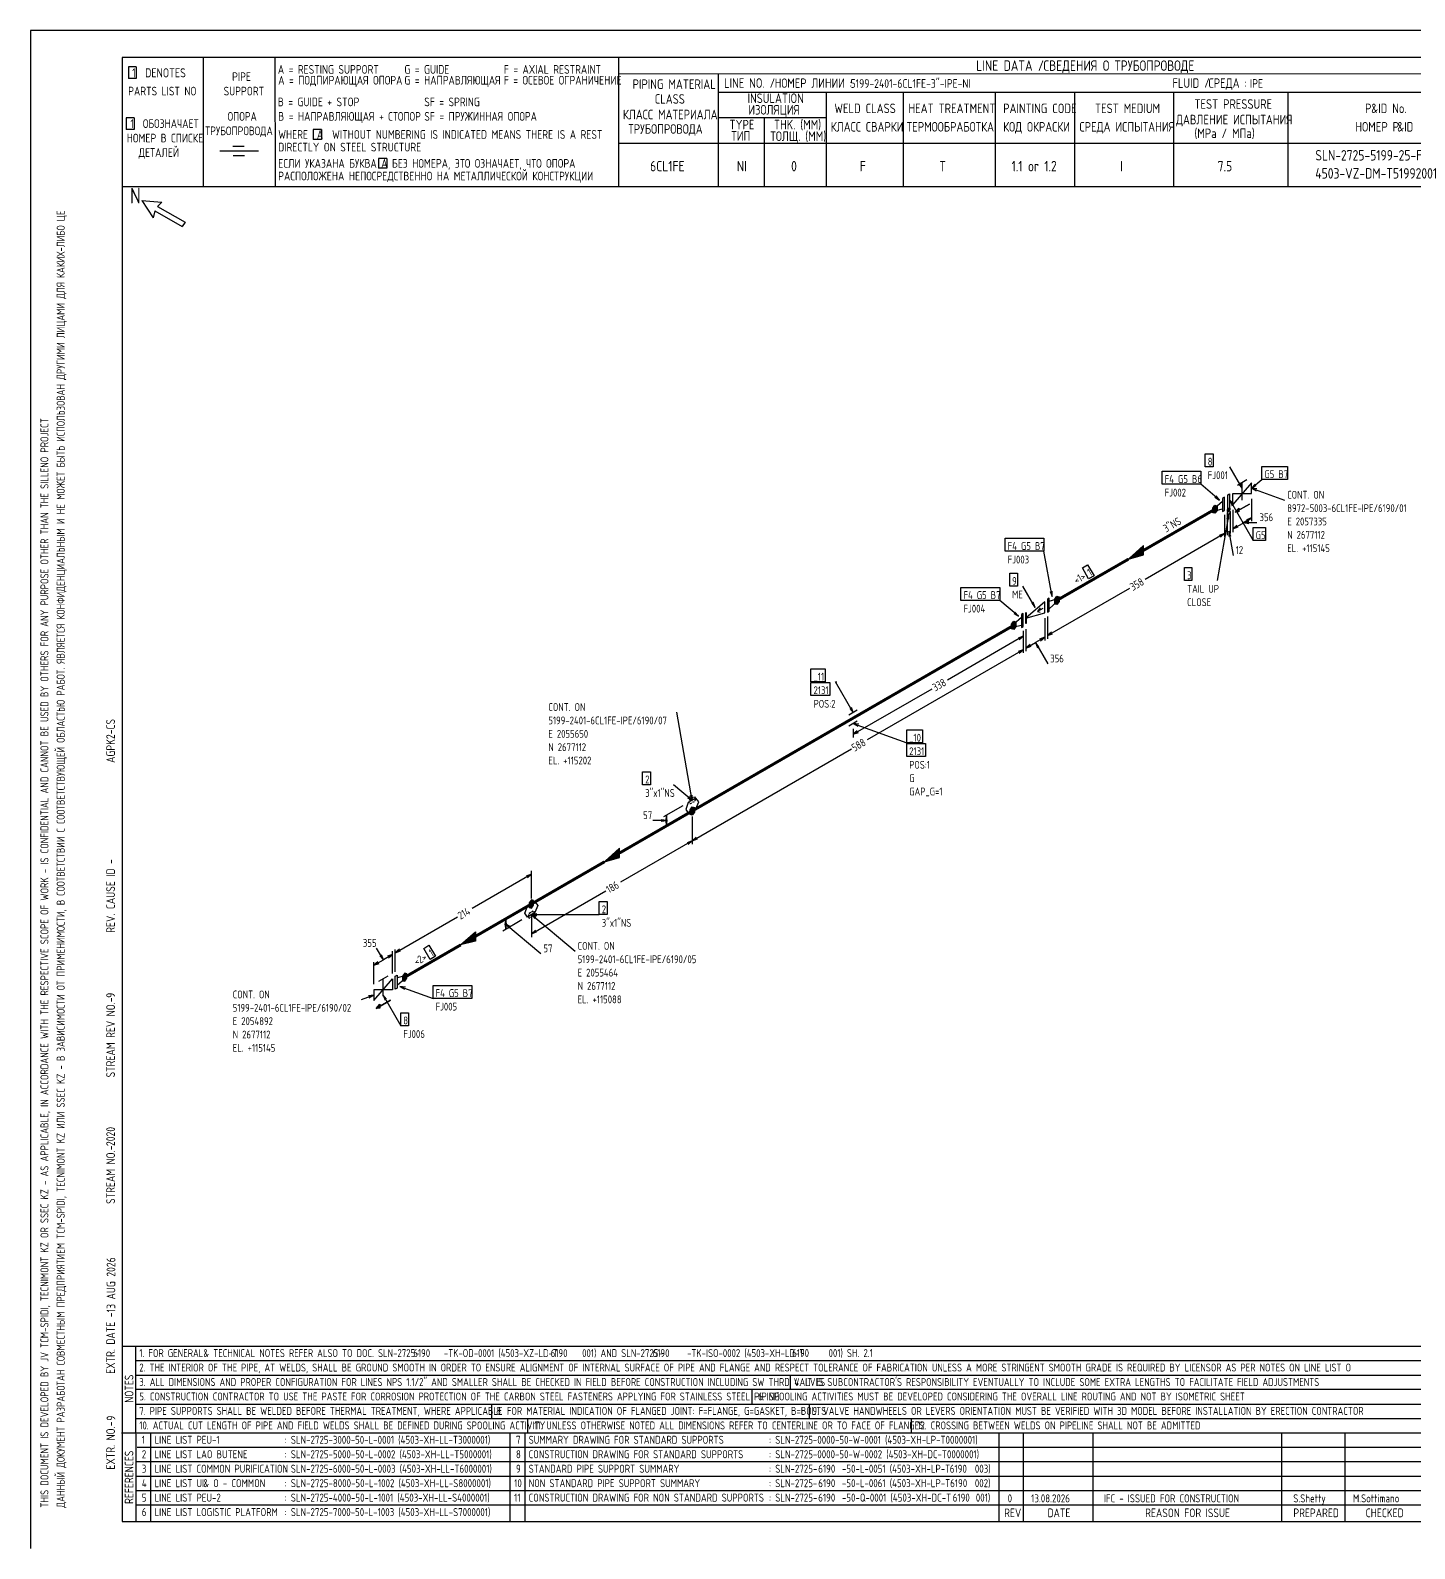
# Model space of a CAD drawing. Extents: x -1005 to 594, y -998 to 420.
# Drawn here: x 0 to 382.9, y 0 to 420 of the extents above; entities that cross this region are included whole.
import ezdxf

# ---------------------------------------------------------------- set-up
doc = ezdxf.new("R2010")
doc.units = 0
doc.linetypes.add('GT100', pattern=[0.8, 0.533333, -0.266667])
doc.styles.add('TTFN17', font='GOST type A')

msp = doc.modelspace()

# ---------------------------------------------------------------- linework, layer by layer
at = {"layer": 'GT_1', "flags": 128}
for points in [[(0, 420), (0, 0)], [(594, 420), (0, 420)], [(589.1, 412.5), (25.4, 412.5)], [(25.4, 412.5), (25.4, 7.5)], [(47.8, 412.5), (47.8, 376.7)], [(67.6, 412.5), (67.7, 376.7)], [(162.7, 412.5), (162.7, 376.7)], [(29.3, 409.9), (27.1, 409.9)], [(27.1, 409.9), (27.1, 406.7)], [(29.3, 409.9), (29.3, 406.7)], [(589.1, 408), (162.7, 407.9)], [(190.3, 407.8), (190.3, 376.7)], [(29.3, 406.7), (27.1, 406.7)], [(190.3, 402.9), (402.7, 402.9)], [(220.1, 402.9), (220.1, 376.7)], [(241.4, 402.9), (241.4, 376.8)], [(266.9, 402.9), (266.9, 376.7)], [(288.8, 402.9), (288.8, 376.7)], [(316.2, 402.9), (316.2, 376.7)], [(347.8, 402.9), (347.8, 376.8)], [(28.7, 395.8), (26.5, 395.8)], [(26.5, 395.8), (26.5, 392.6)], [(28.7, 395.8), (28.7, 392.6)], [(219.9, 395.8), (190.3, 395.8)], [(203, 395.8), (203, 376.7)], [(28.7, 392.6), (26.5, 392.6)], [(80.5, 392.6), (78.2, 392.6)], [(78.2, 392.6), (78.2, 389.8)], [(80.5, 392.6), (80.5, 389.8)], [(63.1, 386.6), (52.4, 386.6)], [(59.1, 387.9), (56, 387.9)], [(80.5, 389.8), (78.2, 389.8)], [(230.2, 388.7), (162.7, 388.7)], [(402.7, 388.7), (226.9, 388.7)], [(59.2, 385.3), (56.1, 385.3)], [(98.6, 384.6), (96.3, 384.6)], [(96.3, 384.6), (96.3, 381.9)], [(98.6, 384.6), (98.6, 381.9)], [(98.6, 381.9), (96.3, 381.9)], [(402.7, 376.7), (25.4, 376.7)], [(30.8, 372.9), (34, 368.1)], [(30.8, 372.9), (36.4, 372.5)], [(34.4, 370.1), (34, 368.1)], [(34.4, 370.1), (42, 365.7)], [(36.4, 372.5), (35.2, 371.3)], [(35.2, 371.3), (42.8, 366.9)], [(42.8, 366.9), (42, 365.7)], [(324.975, 302.825), (327.15, 302.825), (327.15, 299.225), (324.975, 299.225), (324.975, 302.825)], [(335.175, 293.375), (331.8, 299.225)], [(340.65, 299.375), (347.775, 299.375), (347.775, 295.775), (340.65, 295.775), (340.65, 299.375)], [(313.05, 298.025), (323.775, 298.025), (323.775, 294.425), (313.05, 294.425), (313.05, 298.025)], [(328.95, 290.075), (323.775, 294.425)], [(337.8, 293.375), (337.8, 294.875), (332.625, 288.875), (332.625, 291.875), (337.8, 291.875), (337.8, 293.375)], [(336.525, 295.625), (333.9, 294.125)], [(334.2, 294.5), (335.175, 293.375), (334.65, 294.8)], [(335.175, 290.075), (335.175, 294.875)], [(337.8, 293.375), (340.65, 295.775)], [(338.775, 294.5), (337.8, 293.375), (339.075, 294.125)], [(327.675, 290.825), (328.95, 290.075), (327.975, 291.2)], [(330.3, 289.025), (330.3, 290.825), (329.775, 290.525), (329.775, 286.925), (330.3, 287.225), (330.3, 289.025)], [(331.5, 287.75), (331.2, 287.6), (331.2, 291.5), (331.725, 291.8), (331.725, 287.9), (331.5, 287.75), (331.2, 287.525), (331.05, 287.375), (331.05, 287.075), (331.05, 286.925), (331.2, 286.925), (331.5, 287), (331.725, 287.225), (331.875, 287.45), (331.875, 287.6), (331.875, 287.825), (331.725, 287.825), (331.5, 287.75), (331.5, 287)], [(332.85, 288.8), (331.875, 289.925), (332.4, 288.5)], [(331.875, 289.925), (338.25, 278.9)], [(339.3, 293.15), (337.8, 293.375), (339.075, 292.625)], [(337.8, 293.375), (346.95, 290.075)], [(337.8, 290.375), (337.8, 284.225)], [(327.075, 287.825), (327.675, 288.65), (328.275, 288.5), (328.275, 287.225), (327.675, 286.4), (327.075, 286.55), (327.075, 287.825)], [(327.075, 287.8), (328.275, 287.8)], [(327.075, 287.6), (328.275, 287.6)], [(327.075, 287.4), (328.275, 287.4)], [(327.075, 287.2), (328.257, 287.2)], [(327.075, 287), (328.111, 287)], [(327.075, 286.8), (327.966, 286.8)], [(327.075, 286.6), (327.82, 286.6)], [(327.202, 288), (328.275, 288)], [(327.348, 288.2), (328.275, 288.2)], [(327.493, 288.4), (328.275, 288.4)], [(329.775, 289.7), (327.675, 287.825), (327.675, 287.075), (329.775, 287.6)], [(331.5, 286.25), (328.275, 267.8)], [(330.3, 286.025), (330.3, 279.875)], [(331.5, 284.75), (331.5, 286.25), (330.975, 284.825)], [(331.05, 286.925), (331.875, 287.825)], [(331.875, 287.6), (331.05, 287.075)], [(331.05, 287.375), (331.875, 287.45)], [(331.5, 287), (331.2, 286.775), (331.05, 286.55), (331.05, 286.325), (331.05, 286.175), (331.2, 286.1), (331.5, 286.25), (331.725, 286.4), (331.875, 286.625), (331.875, 286.85), (331.875, 287), (331.725, 287.075), (331.5, 287)], [(331.05, 286.475), (331.05, 280.325)], [(331.725, 287.825), (331.2, 286.925)], [(331.725, 287.225), (331.2, 287.525)], [(331.875, 286.925), (331.875, 280.775)], [(332.625, 287.375), (332.625, 281.225)], [(337.2, 288.95), (333.225, 286.7), (334.275, 287.825), (334.275, 286.775), (333.225, 286.7), (337.2, 288.95)], [(332.025, 280.025), (331.5, 281.45), (331.5, 279.95)], [(331.5, 281.45), (332.7, 274.775)], [(332.625, 282.125), (335.25, 283.625)], [(333.75, 283.1), (332.625, 282.125), (334.05, 282.65)], [(337.8, 285.125), (335.25, 283.625)], [(337.05, 284.075), (335.55, 283.85), (337.05, 283.625)], [(335.55, 283.85), (339.3, 283.85)], [(336.675, 284.15), (337.8, 285.125), (336.375, 284.6)], [(338.25, 282.5), (341.625, 282.5), (341.625, 278.9), (338.25, 278.9), (338.25, 282.5)], [(269.625, 279.5), (280.35, 279.5), (280.35, 275.9), (269.625, 275.9), (269.625, 279.5)], [(307.875, 276.125), (307.875, 277.475), (303.75, 273.725), (307.875, 274.925), (307.875, 277.325), (304.125, 273.95), (307.875, 275), (307.875, 277.1), (304.575, 274.175), (307.875, 275.225), (307.875, 276.95), (304.95, 274.475), (307.875, 275.375), (307.875, 276.8), (305.325, 274.625), (307.875, 275.525), (307.875, 276.65), (305.775, 274.925), (307.875, 275.675), (307.875, 276.425), (306.075, 275.075), (307.875, 275.9), (307.875, 276.275), (306.525, 275.375), (307.875, 276.05), (307.875, 276.125), (303.75, 273.725)], [(330.3, 280.775), (308.325, 268.1)], [(329.175, 279.8), (330.3, 280.775), (328.875, 280.25)], [(282.6, 263.375), (280.35, 275.9)], [(270.9, 269.825), (273.075, 269.825), (273.075, 266.225), (270.9, 266.225), (270.9, 269.825)], [(291, 271.325), (292.425, 272.15), (294.225, 269.15), (292.725, 268.25), (291, 271.325)], [(319.275, 271.4), (321.3, 271.4), (321.3, 267.8), (319.275, 267.8), (319.275, 271.4)], [(257.4, 265.925), (268.125, 265.925), (268.125, 262.325), (257.4, 262.325), (257.4, 265.925)], [(277.95, 260.375), (274.575, 266.225)], [(281.325, 252.575), (304.125, 265.7)], [(282.075, 264.8), (282.6, 263.375), (282.6, 264.875)], [(273.3, 257.975), (268.125, 262.325)], [(280.575, 260.375), (280.575, 261.875), (275.4, 257.375), (275.4, 258.875), (275.475, 258.95), (275.475, 255.95), (275.4, 255.875), (275.4, 257.375), (280.575, 258.875), (280.575, 260.375)], [(276.975, 261.5), (277.95, 260.375), (277.425, 261.8)], [(281.85, 261.125), (281.85, 262.925), (281.325, 262.625), (281.325, 259.025), (281.85, 259.325), (281.85, 261.125)], [(281.85, 262.1), (283.95, 262.7), (283.95, 261.95), (281.85, 260)], [(283.35, 262.625), (283.95, 263.45), (284.55, 263.3), (284.55, 262.025), (283.95, 261.2), (283.35, 261.35), (283.35, 262.625)], [(283.35, 262.6), (284.55, 262.6)], [(283.35, 262.4), (284.55, 262.4)], [(283.35, 262.2), (284.55, 262.2)], [(283.35, 262), (284.532, 262)], [(283.35, 261.8), (284.386, 261.8)], [(283.35, 261.6), (284.241, 261.6)], [(283.35, 261.4), (284.095, 261.4)], [(283.477, 262.8), (284.55, 262.8)], [(283.623, 263), (284.55, 263)], [(283.768, 263.2), (284.55, 263.2)], [(271.425, 255.725), (272.025, 256.55), (272.625, 256.4), (272.625, 255.125), (272.025, 254.3), (271.425, 254.45), (271.425, 255.725)], [(271.916, 256.4), (272.625, 256.4)], [(272.025, 258.725), (273.3, 257.975), (272.325, 259.1)], [(274.125, 257.6), (272.025, 255.725), (272.025, 254.975), (274.125, 255.5)], [(274.65, 256.925), (274.65, 258.725), (274.125, 258.425), (274.125, 254.825), (274.65, 255.125), (274.65, 256.925)], [(279.3, 260.225), (278.625, 259.25), (279.3, 259.025)], [(280.05, 260.075), (278.625, 259.25)], [(280.575, 257.375), (280.575, 251.225)], [(281.325, 257.825), (281.325, 251.675)], [(274.65, 252.425), (253.65, 240.275)], [(271.425, 255.6), (272.625, 255.6)], [(271.425, 255.4), (272.625, 255.4)], [(271.425, 255.2), (272.625, 255.2)], [(271.425, 255), (272.534, 255)], [(271.425, 254.8), (272.389, 254.8)], [(271.425, 254.6), (272.243, 254.6)], [(271.48, 255.8), (272.625, 255.8)], [(271.625, 256), (272.625, 256)], [(271.77, 256.2), (272.625, 256.2)], [(273.525, 251.45), (274.65, 252.425), (273.225, 251.9)], [(274.65, 253.925), (274.65, 251.525)], [(274.65, 253.925), (274.65, 247.775)], [(275.4, 254.375), (275.4, 248.225)], [(280.575, 252.125), (278.025, 250.625)], [(279.45, 251.15), (280.575, 252.125), (279.15, 251.6)], [(282.45, 253.55), (281.325, 252.575), (282.75, 253.1)], [(274.65, 248.675), (231.45, 223.7)], [(273.525, 247.7), (274.65, 248.675), (273.225, 248.15)], [(275.4, 249.125), (278.025, 250.625)], [(276.525, 250.1), (275.4, 249.125), (276.825, 249.65)], [(279, 249.5), (278.025, 250.625), (278.55, 249.2)], [(278.025, 250.625), (281.4, 244.775)], [(215.925, 243.35), (219.825, 243.35), (219.825, 239.75), (215.925, 239.75), (215.925, 243.35)], [(215.925, 239.6), (221.175, 239.6), (221.175, 236), (215.925, 236), (215.925, 239.6)], [(227.625, 231.275), (222.75, 239.75), (223.125, 239.75)], [(227.625, 225.275), (249.45, 237.875)], [(183.075, 206.975), (178.8, 231.35)], [(228.75, 231.95), (226.425, 230.6)], [(228.75, 231.95), (226.425, 230.6)], [(226.65, 232.4), (227.625, 231.275), (227.1, 232.7)], [(226.425, 227.6), (228.75, 228.95)], [(226.425, 227.6), (228.75, 228.95)], [(229.125, 228.05), (227.625, 228.275), (228.9, 227.525)], [(227.625, 228.275), (242.4, 222.875)], [(227.625, 226.775), (227.625, 224.375)], [(228.75, 226.25), (227.625, 225.275), (229.05, 225.8)], [(242.4, 226.475), (246.75, 226.475), (246.75, 222.875), (242.4, 222.875), (242.4, 226.475)], [(242.4, 222.725), (247.65, 222.725), (247.65, 219.125), (242.4, 219.125), (242.4, 222.725)], [(183.075, 195.8), (227.1, 221.225)], [(169.35, 214.925), (171.525, 214.925), (171.525, 211.325), (169.35, 211.325), (169.35, 214.925)], [(183.075, 206.975), (177.9, 211.325)], [(183.075, 204.05), (184.05, 204.65), (184.875, 206.6), (184.05, 207.575), (181.95, 206.375), (181.275, 204.5), (181.95, 203.45), (183.075, 204.05)], [(181.8, 207.725), (183.075, 206.975), (182.1, 208.1)], [(182.55, 208.4), (183.075, 206.975), (183.075, 208.475)], [(174.45, 201.2), (175.95, 201.425), (174.45, 201.65)], [(180.45, 205.475), (175.125, 202.4)], [(180.45, 202.55), (175.125, 199.475)], [(176.175, 201.35), (175.95, 202.85), (175.725, 201.35)], [(175.95, 202.85), (175.95, 201.425)], [(182.475, 204.35), (183.075, 205.175), (183.675, 205.025), (183.675, 203.75), (183.075, 202.925), (182.475, 203.075), (182.475, 204.35)], [(182.475, 204.2), (183.675, 204.2)], [(182.475, 204), (183.675, 204)], [(182.475, 203.8), (183.675, 203.8)], [(182.475, 203.6), (183.566, 203.6)], [(182.475, 203.4), (183.42, 203.4)], [(182.475, 203.2), (183.275, 203.2)], [(182.511, 204.4), (183.675, 204.4)], [(182.657, 204.6), (183.675, 204.6)], [(182.802, 204.8), (183.675, 204.8)], [(182.948, 205), (183.675, 205)], [(183.075, 202.55), (183.075, 194.9)], [(175.95, 201.425), (172.2, 201.425)], [(175.725, 201.425), (175.95, 199.925), (176.175, 201.425)], [(175.95, 199.925), (175.95, 201.425)], [(183.075, 201.05), (183.075, 194.9)], [(162.975, 192.425), (162.975, 193.775), (158.85, 190.025), (162.975, 191.225), (162.975, 193.625), (159.225, 190.25), (162.975, 191.3), (162.975, 193.4), (159.675, 190.475), (162.975, 191.525), (162.975, 193.25), (160.05, 190.775), (162.975, 191.675), (162.975, 193.1), (160.425, 190.925), (162.975, 191.825), (162.975, 192.95), (160.875, 191.225), (162.975, 191.975), (162.975, 192.725), (161.175, 191.375), (162.975, 192.2), (162.975, 192.575), (161.625, 191.675), (162.975, 192.35), (162.975, 192.425), (158.85, 190.025)], [(183.075, 195.8), (163.275, 184.325)], [(181.95, 194.825), (183.075, 195.8), (181.65, 195.275)], [(184.2, 196.775), (183.075, 195.8), (184.5, 196.325)], [(138.6, 186.575), (122.25, 177.125)], [(137.475, 185.6), (138.6, 186.575), (137.175, 186.05)], [(138.6, 179.825), (138.6, 187.475)], [(138.6, 170.075), (159.225, 182)], [(135.975, 176.825), (130.65, 173.75)], [(138.6, 178.325), (139.575, 178.925), (140.4, 177.875), (139.575, 176), (137.475, 174.725), (136.8, 175.775), (137.475, 177.725), (138.6, 178.325)], [(138, 177.35), (138.6, 177.2), (139.2, 178.025), (139.2, 179.3), (138.6, 179.45), (138, 178.625), (138, 177.35)], [(138, 178.6), (139.2, 178.6)], [(138, 178.4), (139.2, 178.4)], [(138, 178.2), (139.2, 178.2)], [(138, 178), (139.182, 178)], [(138, 177.8), (139.036, 177.8)], [(138, 177.6), (138.891, 177.6)], [(138, 177.4), (138.745, 177.4)], [(138.127, 178.8), (139.2, 178.8)], [(138.273, 179), (139.2, 179)], [(138.418, 179.2), (139.2, 179.2)], [(157.35, 179), (159.525, 179), (159.525, 175.4), (157.35, 175.4), (157.35, 179)], [(100.95, 164.825), (118.125, 174.8)], [(135.975, 173.9), (130.65, 170.825)], [(131.7, 172.7), (131.475, 174.2), (131.25, 172.7)], [(131.25, 172.775), (131.475, 171.275), (131.7, 172.775)], [(131.475, 174.2), (131.475, 172.775)], [(131.475, 171.275), (131.475, 172.775)], [(132.75, 172.025), (131.475, 172.775), (132.45, 171.65)], [(131.475, 172.775), (141.225, 164.6)], [(140.1, 175.625), (138.6, 175.4), (140.1, 175.175)], [(138.6, 175.4), (157.35, 175.4)], [(139.875, 174.65), (138.6, 175.4), (139.575, 174.275)], [(138.6, 175.4), (150.675, 165.275)], [(138.6, 175.325), (138.6, 169.175)], [(123.15, 169.4), (123.15, 168.05), (119.025, 167), (123.15, 170.6), (123.15, 168.2), (119.4, 167.225), (123.15, 170.525), (123.15, 168.425), (119.85, 167.45), (123.15, 170.3), (123.15, 168.575), (120.225, 167.75), (123.15, 170.15), (123.15, 168.725), (120.6, 167.9), (123.15, 170), (123.15, 168.875), (121.05, 168.2), (123.15, 169.85), (123.15, 169.1), (121.35, 168.35), (123.15, 169.625), (123.15, 169.25), (121.8, 168.65), (123.15, 169.475), (123.15, 169.4), (119.025, 167)], [(139.725, 171.05), (138.6, 170.075), (140.025, 170.6)], [(97.65, 162.875), (95.775, 166.1)], [(96.675, 164), (97.65, 162.875), (97.125, 164.3)], [(100.2, 164.375), (97.65, 162.875)], [(99.075, 163.4), (100.2, 164.375), (98.775, 163.85)], [(100.2, 159.125), (100.2, 165.275)], [(102.075, 165.8), (100.95, 164.825), (102.375, 165.35)], [(100.95, 159.575), (100.95, 165.725)], [(108.825, 166.025), (110.25, 166.925), (112.05, 163.85), (110.625, 162.95), (108.825, 166.025)], [(95.025, 161.375), (97.65, 162.875)], [(96.15, 162.35), (95.025, 161.375), (96.45, 161.9)], [(95.025, 156.125), (95.025, 162.275)], [(100.2, 156.125), (100.2, 154.625), (95.025, 154.625), (95.025, 151.625), (100.2, 157.625), (100.2, 156.125)], [(98.925, 158.375), (96.3, 156.875)], [(97.575, 152.825), (97.575, 157.625)], [(101.475, 156.875), (101.475, 155.075), (100.95, 154.775), (100.95, 158.375), (101.475, 158.675), (101.475, 156.875)], [(101.475, 155.9), (103.575, 157.7), (103.575, 158.45), (101.475, 157.925)], [(103.725, 155.3), (102.225, 155.525), (103.5, 154.775)], [(102.225, 155.525), (111.375, 152.225)], [(102.975, 157.1), (103.575, 156.95), (104.175, 157.775), (104.175, 159.05), (103.575, 159.2), (102.975, 158.375), (102.975, 157.1)], [(102.975, 158.2), (104.175, 158.2)], [(102.975, 158), (104.175, 158)], [(102.975, 157.8), (104.175, 157.8)], [(102.975, 157.6), (104.048, 157.6)], [(102.975, 157.4), (103.902, 157.4)], [(102.975, 157.2), (103.757, 157.2)], [(102.993, 158.4), (104.175, 158.4)], [(103.139, 158.6), (104.175, 158.6)], [(103.284, 158.8), (104.175, 158.8)], [(103.43, 159), (104.175, 159)], [(111.375, 155.825), (122.1, 155.825), (122.1, 152.225), (111.375, 152.225), (111.375, 155.825)], [(95.025, 153.125), (91.5, 151.85)], [(93.75, 152.375), (95.025, 153.125), (93.525, 152.9)], [(99.6, 151.7), (95.625, 149.45), (96.675, 150.575), (96.675, 149.525), (95.625, 149.45), (99.6, 151.7)], [(98.55, 152), (97.575, 153.125), (98.1, 151.7)], [(97.575, 153.125), (102.45, 144.65)], [(102.45, 148.25), (104.625, 148.25), (104.625, 144.65), (102.45, 144.65), (102.45, 148.25)], [(25.3, 56), (402.7, 56)], [(29.1, 56), (29.2, 7.5)], [(29.1, 52), (402.7, 52)], [(29.1, 48), (402.7, 48)], [(210.2, 48), (210.2, 44)], [(402.7, 44), (29.1, 44)], [(199.6, 44), (199.6, 40)], [(29.2, 40), (402.7, 40)], [(127.6, 40), (127.6, 36)], [(215.4, 40), (215.4, 36)], [(29.1, 36), (402.7, 36)], [(137.5, 36), (137.5, 32)], [(243.6, 36), (243.6, 32)], [(25.2, 32), (402.7, 32)], [(33.2, 32), (33.2, 7.6)], [(132.6, 32), (132.6, 7.6)], [(136.8, 32), (136.8, 7.6)], [(267.9, 32), (267.9, 7.5)], [(274.6, 32), (274.6, 7.5)], [(293.9, 32), (293.9, 7.5)], [(346.1, 32), (346.1, 7.5)], [(363.6, 32), (363.6, 7.5)], [(402.7, 28), (29.5, 28)], [(402.7, 24), (29.1, 24)], [(402.7, 20), (29.1, 20)], [(402.7, 16), (29.1, 16)], [(402.7, 12), (29.2, 12)], [(25.4, 7.5), (589.1, 7.5)], [(0, 0), (0, 0)]]:
    msp.add_lwpolyline(points, dxfattribs=at)
at = {"layer": 'GT_1', "const_width": 0.8, "flags": 128}
for points in [[(327.675, 287.525), (307.875, 276.125)], [(303.75, 273.725), (283.95, 262.325)], [(272.025, 255.425), (227.625, 229.775)], [(227.625, 229.775), (183.075, 204.05)], [(183.075, 204.05), (162.975, 192.425)], [(158.85, 190.025), (138.6, 178.325)], [(138.6, 178.325), (123.15, 169.4)], [(119.025, 167), (103.575, 158.075)]]:
    msp.add_lwpolyline(points, dxfattribs=at)
at = {"layer": 'GT_1', "linetype": 'GT100', "flags": 128}
for points in [[(183.675, 207.95), (184.05, 207.5), (183.675, 206.675), (182.475, 206), (182.1, 206.45), (182.475, 207.275), (183.675, 207.95)], [(139.2, 175.1), (139.575, 175.925), (139.2, 176.375), (138, 175.7), (137.625, 174.875), (138, 174.425), (139.2, 175.1)]]:
    msp.add_lwpolyline(points, dxfattribs=at)

# ---------------------------------------------------------------- texts
at = {"layer": 'GT_1', "style": 'TTFN17'}
for s, height, p in [('LINE DATA /', 2.8875, (261.633, 408.8)), ('СВЕДЕНИЯ О ТРУБОПРОВОДЕ', 2.8875, (280.233, 408.8)), (' 1  DENOTES', 2.5025, (26.875, 407)), (' PIPE', 2.4062, (54.561, 406)), ('A = RESTING SUPPORT', 2.40625, (68.461, 408)), ('A = ПОДПИРАЮЩАЯ ОПОРА', 2.40625, (68.561, 405)), ('G = GUIDE', 2.4062, (103.461, 408)), ('G = НАПРАВЛЯЮЩАЯ', 2.40625, (103.461, 405)), ('F = AXIAL RESTRAINT', 2.40625, (130.961, 408)), ('F = ОСЕВОЕ ОГРАНИЧЕНИЕ', 2.40625, (130.961, 405)), ('PARTS LIST NO', 2.40625, (27.061, 402)), ('SUPPORT', 2.4062, (53.461, 402)), ('PIPING MATERIAL', 2.64687, (166.597, 403.8)), ('LINE NO. /', 2.6469, (191.897, 404.1)), ('НОМЕР ЛИНИИ :', 2.59875, (205.89, 404.1)), ('5199-2401-6CL1FE-3"-IPE-NI', 2.40625, (226.861, 404.1)), ('FLUID /', 2.6469, (315.897, 404.1)), ('СРЕДА :', 2.6469, (325.897, 404.1)), ('IPE', 2.4062, (337.361, 404.1)), ('B = GUIDE + STOP', 2.40625, (68.461, 399)), ('SF = SPRING', 2.40625, (108.961, 399)), ('CLASS', 2.6469, (172.697, 399.7)), ('INSULATION', 2.6469, (198.397, 399.9)), ('ИЗОЛЯЦИЯ', 2.6469, (198.597, 396.7)), ('WELD CLASS', 2.6469, (222.397, 397.1)), ('HEAT TREATMENT', 2.64687, (242.897, 397.1)), ('PAINTING CODE', 2.64687, (269.097, 397.1)), ('TEST MEDIUM', 2.64687, (294.497, 397.1)), ('TEST PRESSURE', 2.64687, (321.997, 398.3)), ('P', 2.647, (369.197, 397.1)), ('&ID No.', 2.6469, (370.908, 397.1)), (' 1  ОБОЗНАЧАЕТ', 2.40625, (26.461, 393)), ('ОПОРА', 2.4062, (54.561, 395)), ('B = НАПРАВЛЯЮЩАЯ + СТОПОР', 2.40625, (68.561, 395)), ('SF = ПРУЖИННАЯ ОПОРА', 2.40625, (108.961, 395)), ('КЛАСС МАТЕРИАЛА', 2.64687, (163.897, 395.4)), ('TYPE', 2.6469, (193.397, 392.6)), ('THK. (MM)', 2.6469, (205.697, 392.6)), ('ДАВЛЕНИЕ ИСПЫТАНИЯ', 2.64687, (316.897, 394)), ('НОМЕР В СПИСКЕ', 2.40625, (26.661, 389)), ('ТРУБОПРОВОДА', 2.40625, (48.361, 391)), ('WHERE  A  WITHOUT NUMBERING IS INDICATED MEANS THERE IS A REST', 2.40625, (68.561, 390)), ('ТРУБОПРОВОДА', 2.64687, (165.397, 391.4)), ('ТИП', 2.6469, (193.897, 389.5)), ('ТОЛЩ. (ММ)', 2.6469, (204.697, 389.4)), ('КЛАСС СВАРКИ', 2.64687, (221.397, 392)), ('ТЕРМООБРАБОТКА', 2.64687, (242.397, 392)), ('КОД ОКРАСКИ', 2.64687, (269.097, 392)), ('СРЕДА ИСПЫТАНИЯ', 2.64687, (290.197, 392)), ('(MPa / МПа)', 2.64687, (321.997, 390.2)), ('НОМЕР P', 2.6469, (366.497, 392)), ('&ID', 2.6469, (378.097, 392)), ('ДЕТАЛЕЙ', 2.4062, (29.961, 385)), ('DIRECTLY ON STEEL STRUCTURE', 2.40625, (68.561, 386.5)), ('SLN-2725-5199-25-F-2001', 2.8875, (355.433, 384)), ('ЕСЛИ УКАЗАНА БУКВА A БЕЗ НОМЕРА, ЭТО ОЗНАЧАЕТ, ЧТО ОПОРА', 2.40625, (68.561, 382)), ('6CL1FE', 2.8875, (171.433, 381)), ('NI', 2.8875, (195.433, 381)), ('0', 2.888, (210.433, 381)), ('F', 2.888, (229.433, 381)), ('T', 2.888, (251.433, 381)), ('1.1 or 1.2', 2.8875, (271.433, 381)), ('I', 2.888, (301.433, 381)), ('7.5', 2.8875, (328.433, 381)), ('РАСПОЛОЖЕНА НЕПОСРЕДСТВЕННО НА МЕТАЛЛИЧЕСКОЙ КОНСТРУКЦИИ', 2.40625, (68.561, 378.5)), ('4503-VZ-DM-T51992001', 2.8875, (355.433, 379)), ('N', 4.331, (27.55, 372.1)), ('8', 2.166, (325.681, 299.6)), ('G5 B7', 2.1656, (341.35, 296.15)), ('F4 G5 B6', 2.1656, (313.766, 294.8)), ('FJ001', 2.1656, (325.681, 295.85)), ('FJ002', 2.1656, (313.766, 291.05)), ('CONT. ON', 2.1656, (347.65, 290.45)), ('356', 2.1656, (340, 284.225)), ('8972-5003-6CL1FE-IPE/6190/01', 2.16562, (347.65, 286.753)), ('G5', 2.1656, (338.95, 279.275)), ('E 2057335', 2.1656, (347.65, 283.055)), ('N 2677112', 2.1656, (347.65, 279.358)), ('F4 G5 B7', 2.1656, (270.341, 276.275)), ('12', 2.1656, (333.4, 275.15)), ('EL. +115145', 2.16562, (347.65, 275.66)), ('FJ003', 2.1656, (270.341, 272.525)), ('3', 2.166, (319.979, 268.175)), ('F4 G5 B7', 2.1656, (258.116, 262.7)), ('9', 2.166, (271.568, 266.6)), ('ME', 2.1656, (271.568, 262.85)), ('TAIL UP', 2.1656, (319.979, 264.425)), ('FJ004', 2.1656, (258.116, 258.95)), ('CLOSE', 2.1656, (319.979, 260.728)), ('356', 2.1656, (282.1, 245.15)), ('_11', 2.1656, (216.642, 240.125)), ('2131', 2.1656, (216.642, 236.375)), ('CONT. ON', 2.1656, (143.273, 231.725)), ('POS:2', 2.1656, (216.642, 232.625)), ('5199-2401-6CL1FE-IPE/6190/07', 2.16562, (143.273, 228.028)), ('E 2055650', 2.1656, (143.273, 224.33)), ('N 2677112', 2.1656, (143.273, 220.633)), ('_10', 2.1656, (243.1, 223.25)), ('EL. +115202', 2.16562, (143.273, 216.935)), ('2131', 2.1656, (243.1, 219.5)), ('POS:1', 2.1656, (243.1, 215.75)), ('G', 2.166, (243.1, 212.053)), ('2', 2.166, (170.07, 211.7)), ('3"x1"NS', 2.1656, (170.07, 207.95)), ('GAP_G=1', 2.1656, (243.1, 208.355)), ('57', 2.1656, (169.504, 201.8)), ('2', 2.166, (158.05, 175.775)), ('3"x1"NS', 2.1656, (158.05, 172.025)), ('355', 2.1656, (91.989, 166.475)), ('57', 2.1656, (141.925, 164.975)), ('5199-2401-6CL1FE-IPE/6190/05', 2.16562, (151.375, 161.953)), ('CONT. ON', 2.1656, (151.375, 165.65)), ('E 2055464', 2.1656, (151.375, 158.255)), ('N 2677112', 2.1656, (151.375, 154.558)), ('CONT. ON', 2.1656, (55.973, 152.225)), ('F4 G5 B7', 2.1656, (112.075, 152.6)), ('EL. +115088', 2.16562, (151.375, 150.86)), ('5199-2401-6CL1FE-IPE/6190/02', 2.16562, (55.973, 148.528)), ('E 2054892', 2.1656, (55.973, 144.83)), ('8', 2.166, (103.15, 145.025)), ('FJ005', 2.1656, (112.075, 148.85)), ('N 2677112', 2.1656, (55.973, 141.133)), ('FJ006', 2.1656, (103.15, 141.275)), ('EL. +115145', 2.16562, (55.973, 137.435)), ('1. FOR GENERAL', 2.18487, (30.128, 53)), ('& TECHNICAL NOTES REFER ALSO TO DOC. SLN-2725-      -TK-OD-0001 (4503-XZ-LD-T      001) AND SLN-2725-      -TK-ISO-0002 (4503-XH-LD-T      001) SH. 2.1', 2.18487, (47.868, 53)), ('6190', 2.1849, (105.928, 53)), ('6190', 2.1849, (143.928, 53)), ('6190', 2.1849, (172.128, 53)), ('6190', 2.1849, (210.728, 53)), ('2. THE INTERIOR OF THE PIPE, AT WELDS, SHALL BE GROUND SMOOTH IN ORDER TO ENSURE ALIGNMENT OF INTERNAL SURFACE OF PIPE AND FLANGE AND RESPECT TOLERANCE OF FABRICATION UNLESS A MORE STRINGENT SMOOTH GRADE IS REQUIRED BY LICENSOR AS PER NOTES ON LINE LIST O', 2.18487, (30.128, 49)), ('3. ALL DIMENSIONS AND PROPER CONFIGURATION FOR LINES NPS 1.1/2" AND SMALLER SHALL BE CHECKED IN FIELD BEFORE CONSTRUCTION INCLUDING SW THRD VALVES', 2.18487, (30.128, 45)), ("4. IT IS SUBCONTRACTOR'S RESPONSIBILITY EVENTUALLY TO INCLUDE SOME EXTRA LENGTHS TO FACILITATE FIELD ADJUSTMENTS", 2.18487, (211.328, 45)), ('5. CONSTRUCTION CONTRACTOR TO USE THE PASTE FOR CORROSION PROTECTION OF THE CARBON STEEL FASTENERS APPLYING FOR STAINLESS STEEL PIPING', 2.18487, (30.128, 41)), ('6. SPOOLING ACTIVITIES MUST BE DEVELOPED CONSIDERING THE OVERALL LINE ROUTING AND NOT BY ISOMETRIC SHEET', 2.18487, (201.328, 41)), ('7. PIPE SUPPORTS SHALL BE WELDED BEFORE THERMAL TREATMENT, WHERE APPLICABLE', 2.18487, (30.128, 37)), ('8. FOR MATERIAL INDICATION OF FLANGED JOINT: F=FLANGE, G=GASKET, B=BOLTS', 2.18487, (128.828, 37)), ('9. VALVE HANDWHEELS OR LEVERS ORIENTATION MUST BE VERIFIED WITH 3D MODEL BEFORE INSTALLATION BY ERECTION CONTRACTOR', 2.18487, (216.328, 37)), ('10. ACTUAL CUT LENGTH OF PIPE AND FIELD WELDS SHALL BE DEFINED DURING SPOOLING ACTIVITY', 2.18487, (30.128, 33)), ('11. UNLESS OTHERWISE NOTED ALL DIMENSIONS REFER TO CENTERLINE OR TO FACE OF FLANGES', 2.18487, (139.328, 33)), ('12. CROSSING BETWEEN WELDS ON PIPELINE SHALL NOT BE ADMITTED', 2.18487, (245.328, 33)), ('1', 2.214, (30.832, 29)), ('LINE LIST PEU-1', 2.21375, (34.332, 29)), (': SLN-2725-3000-50-L-0001 (4503-XH-LL-T3000001)', 2.21375, (70.332, 29)), ('7', 2.214, (134.332, 29)), ('SUMMARY DRAWING FOR STANDARD SUPPORTS', 2.21375, (137.832, 29)), (': SLN-2725-0000-50-W-0001 (4503-XH-LP-T0000001)', 2.21375, (204.332, 29)), ('2', 2.214, (30.832, 25)), ('LINE LIST LAO BUTENE', 2.21375, (34.332, 25)), (': SLN-2725-5000-50-L-0002 (4503-XH-LL-T5000001)', 2.21375, (70.332, 25)), ('8', 2.214, (134.332, 25)), ('CONSTRUCTION DRAWING FOR STANDARD SUPPORTS', 2.21375, (137.832, 25)), (': SLN-2725-0000-50-W-0002 (4503-XH-DC-T0000001)', 2.21375, (204.332, 25)), ('3', 2.214, (30.832, 21)), ('LINE LIST COMMON PURIFICATION', 2.21375, (34.332, 21)), (': SLN-2725-6000-50-L-0003 (4503-XH-LL-T6000001)', 2.21375, (70.332, 21)), ('9', 2.214, (134.332, 21)), ('STANDARD PIPE SUPPORT SUMMARY', 2.21375, (137.832, 21)), (': SLN-2725-      -50-L-0051 (4503-XH-LP-T      003)', 2.21375, (204.332, 21)), ('6190', 2.2138, (217.932, 21)), ('6190', 2.2138, (254.332, 21)), ('4', 2.214, (30.832, 17)), ('LINE LIST UI', 2.21375, (34.332, 17)), ('& O - COMMON', 2.21375, (47.849, 17)), (': SLN-2725-8000-50-L-1002 (4503-XH-LL-S8000001)', 2.21375, (70.332, 17)), ('10', 2.2138, (133.832, 17)), ('NON STANDARD PIPE SUPPORT SUMMARY', 2.21375, (137.832, 17)), (': SLN-2725-      -50-L-0061 (4503-XH-LP-T      002)', 2.21375, (204.332, 17)), ('6190', 2.2138, (217.932, 17)), ('6190', 2.2138, (254.432, 17)), ('5', 2.214, (30.832, 13)), ('LINE LIST PEU-2', 2.21375, (34.332, 13)), (': SLN-2725-4000-50-L-1001 (4503-XH-LL-S4000001)', 2.21375, (70.332, 13)), ('11', 2.2138, (133.832, 13)), ('CONSTRUCTION DRAWING FOR NON STANDARD SUPPORTS', 2.21375, (137.832, 13)), (': SLN-2725-      -50-Q-0001 (4503-XH-DC-T      001)', 2.21375, (204.332, 13)), ('6190', 2.2138, (217.932, 13)), ('6190', 2.2138, (255.132, 13)), ('0', 2.214, (270.332, 12.8)), ('13.08.2026', 2.2138, (276.832, 12.8)), ('IFC - ISSUED FOR CONSTRUCTION', 2.21375, (296.932, 12.8)), ('S.Shetty', 2.2138, (349.332, 12.8)), ('M.Sottimano', 2.21375, (365.832, 12.8)), ('6', 2.214, (30.832, 9)), ('LINE LIST LOGISTIC PLATFORM', 2.21375, (34.332, 9)), (': SLN-2725-7000-50-L-1003 (4503-XH-LL-S7000001)', 2.21375, (70.332, 9)), ('REV', 2.4062, (269.361, 8.7)), ('DATE', 2.4062, (281.361, 8.7)), ('REASON FOR ISSUE', 2.40625, (308.361, 8.7)), ('PREPARED', 2.4062, (349.361, 8.7)), ('CHECKED', 2.4062, (369.361, 8.7))]:
    msp.add_text(s, height=height, dxfattribs=at).set_placement(p)
for s, height, rotation, p in [('ДАННЫЙ ДОКУМЕНТ РАЗРАБОТАН СОВМЕСТНЫМ ПРЕДПРИЯТИЕМ TCM-SPIDI, TECNIMONT KZ ИЛИ SSEC KZ - В ЗАВИСИМОСТИ ОТ ПРИМЕНИМОСТИ, В СООТВЕТСТВИИ С СООТВЕТСТВУЮЩЕЙ ОБЛАСТЬЮ РАБОТ. ЯВЛЯЕТСЯ КОНФИДЕНЦИАЛЬНЫМ И НЕ МОЖЕТ БЫТЬ ИСПОЛЬЗОВАН ДРУГИМИ ЛИЦАМИ ДЛЯ КАКИХ-ЛИБО ЦЕ', 2.21375, 90, (9.5, 11.332)), ('THIS DOCUMENT IS DEVELOPED BY JV TCM-SPIDI, TECNIMONT KZ OR SSEC KZ - AS APPLICABLE, IN ACCORDANCE WITH THE RESPECTIVE SCOPE OF WORK - IS CONFIDENTIAL AND CANNOT BE USED BY OTHERS FOR ANY PURPOSE OTHER THAN THE SILLENO PROJECT', 2.21375, 90, (5, 11.332)), ('3"NS', 2.1656, 30, (314.153, 281.033)), ('<1>', 2.1656, 30, (289.393, 266.751)), ('1', 2.166, 30, (293.168, 268.93)), ('358', 2.1656, 30, (304.972, 264.89)), ('338', 2.1656, 30, (250.297, 237.065)), ('AGPK2-CS', 2.4062, 90, (23.4, 217.361)), ('588', 2.1656, 30, (227.955, 220.414)), ('REV. CAUSE ID -', 2.40625, 90, (23.4, 170.361)), ('186', 2.1656, 30, (160.064, 181.192)), ('214', 2.1656, 30, (119.002, 173.955)), ('<2>', 2.1656, 30, (106.843, 161.226)), ('1', 2.166, 30, (111.021, 163.638)), ('STREAM REV NO.-', 2.40625, 90, (23.4, 130.361)), ('9', 2.406, 90, (23.4, 152.361)), ('2020', 2.4062, 90, (23.4, 111.361)), ('STREAM NO.-', 2.40625, 90, (23.4, 95.361)), ('13 AUG 2026', 2.40625, 90, (23.5, 65.361)), ('EXTR. DATE -', 2.40625, 90, (23.4, 48.361)), ('NOTES', 2.4062, 90, (28.5, 40.361)), ('EXTR. NO.-', 2.4062, 90, (23.4, 21.861)), ('9', 2.406, 90, (23.5, 35.361)), ('REFERENCES', 2.4062, 90, (28.5, 12.361))]:
    msp.add_text(s, height=height, rotation=rotation, dxfattribs=at).set_placement(p)

doc.saveas('drawing.dxf')
